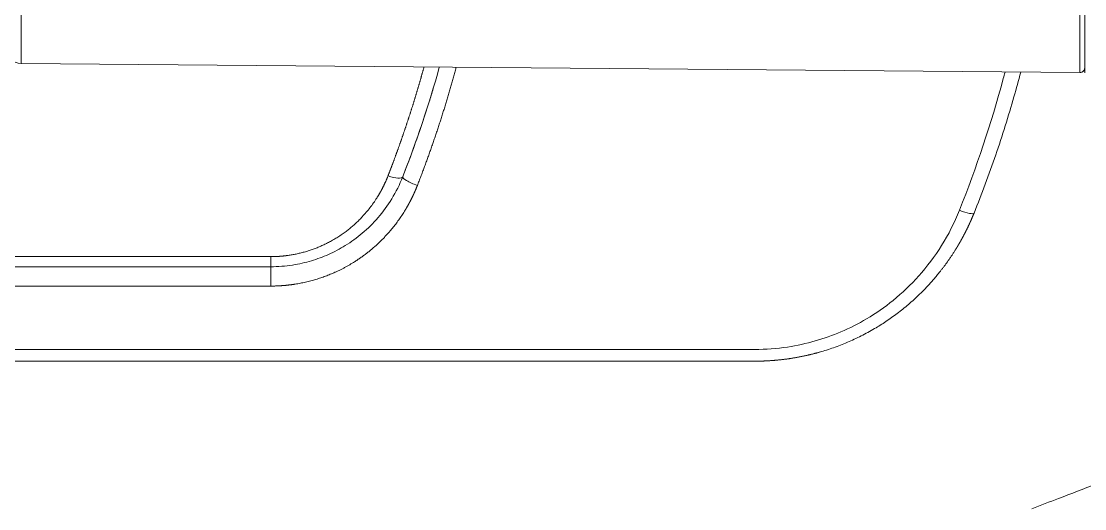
# Model space of a CAD drawing. Header units: millimetres. Extents: x 17284 to 19660, y -6011 to -2651.
# Drawn here: x 17950.9 to 18017.5, y -3464.5 to -3433.9 of the extents above; entities that cross this region are included whole.
import ezdxf

# ---------------------------------------------------------------- set-up
doc = ezdxf.new("R2010")
doc.units = ezdxf.units.MM

msp = doc.modelspace()

# ---------------------------------------------------------------- linework, layer by layer
at = {"linetype": 'Continuous', "lineweight": 13, "extrusion": (-1, -2.22045e-16, 0)}
for p, q in [((17950.893, -3436.55, 0), (17950.893, -3399.858, 0)), ((18017.235, -3399.924, 0), (18017.235, -3437.129, 0)), ((17885.112, -3448.667, 0), (17966.525, -3448.667, 0)), ((17966.525, -3449.299, 0), (17966.525, -3448.667, 0)), ((17966.525, -3450.512, 0), (17966.525, -3449.299, 0)), ((17966.525, -3450.512, 0), (17885.112, -3450.512, 0)), ((17996.859, -3454.488, 0), (17885.112, -3454.488, 0))]:
    msp.add_line(p, q, dxfattribs=at)
at = {"linetype": 'Continuous', "lineweight": 18, "extrusion": (-1, -2.22045e-16, 0)}
for p, q in [((18017.533, -3437.132, 0), (18017.533, -3399.921, 0)), ((18017.237, -3437.129, 0), (17950.893, -3436.55, 0)), ((17966.525, -3449.299, 0), (17885.112, -3449.299, 0)), ((17996.859, -3455.222, 0), (17885.112, -3455.222, 0))]:
    msp.add_line(p, q, dxfattribs=at)
at = {"linetype": 'Continuous', "lineweight": 18}
for centre, radius, start, end in [((17950.902, -3435.563, 0), 0.987, 180, 269.5), ((18017.237, -3436.833, 0), 0.296, 269.5, 359.98791), ((18017.237, -3436.833, 0), 0.296, 270, 0)]:
    msp.add_arc(centre, radius, start, end, dxfattribs=at)
at = {"linetype": 'Continuous', "lineweight": 13}
for centre, major_axis, ratio, start_param, end_param in [((17973.875, -3443.304, 0), (-0.919, 0.361), 0.28071, 1.680684, 3.141593), ((17975.712, -3444.026, 0), (0.919, -0.361), 0.171683, 3.141593, 4.779766), ((18009.681, -3445.57, 0), (0.916, -0.368), 0.181459, 4.785222, 6.283185)]:
    msp.add_ellipse(centre, major_axis=major_axis, ratio=ratio, start_param=start_param, end_param=end_param, dxfattribs=at)
for points, knots in [([(17973.875, -3443.599, 0), (17973.883, -3443.577, 0), (17973.901, -3443.531, 0), (17973.928, -3443.463, 0), (17973.954, -3443.395, 0), (17973.98, -3443.326, 0), (17974.006, -3443.258, 0), (17974.032, -3443.19, 0), (17974.058, -3443.121, 0), (17974.084, -3443.053, 0), (17974.11, -3442.984, 0), (17974.136, -3442.916, 0), (17974.162, -3442.847, 0), (17974.188, -3442.779, 0), (17974.213, -3442.71, 0), (17974.239, -3442.642, 0), (17974.264, -3442.573, 0), (17974.289, -3442.505, 0), (17974.315, -3442.436, 0), (17974.34, -3442.367, 0), (17974.365, -3442.299, 0), (17974.39, -3442.23, 0), (17974.415, -3442.161, 0), (17974.44, -3442.093, 0), (17974.465, -3442.024, 0), (17974.49, -3441.955, 0), (17974.515, -3441.886, 0), (17974.539, -3441.818, 0), (17974.564, -3441.749, 0), (17974.588, -3441.68, 0), (17974.613, -3441.611, 0), (17974.637, -3441.542, 0), (17974.661, -3441.473, 0), (17974.685, -3441.404, 0), (17974.71, -3441.335, 0), (17974.734, -3441.266, 0), (17974.758, -3441.197, 0), (17974.781, -3441.128, 0), (17974.805, -3441.059, 0), (17974.829, -3440.99, 0), (17974.853, -3440.921, 0), (17974.876, -3440.852, 0), (17974.9, -3440.783, 0), (17974.923, -3440.714, 0), (17974.947, -3440.645, 0), (17974.97, -3440.576, 0), (17974.993, -3440.507, 0), (17975.016, -3440.438, 0), (17975.039, -3440.368, 0), (17975.062, -3440.299, 0), (17975.085, -3440.23, 0), (17975.108, -3440.161, 0), (17975.131, -3440.091, 0), (17975.154, -3440.022, 0), (17975.176, -3439.953, 0), (17975.199, -3439.883, 0), (17975.222, -3439.814, 0), (17975.244, -3439.745, 0), (17975.266, -3439.675, 0), (17975.289, -3439.606, 0), (17975.311, -3439.536, 0), (17975.333, -3439.467, 0), (17975.355, -3439.397, 0), (17975.377, -3439.328, 0), (17975.399, -3439.259, 0), (17975.421, -3439.189, 0), (17975.442, -3439.119, 0), (17975.464, -3439.05, 0), (17975.486, -3438.98, 0), (17975.507, -3438.911, 0), (17975.529, -3438.841, 0), (17975.55, -3438.771, 0), (17975.571, -3438.702, 0), (17975.593, -3438.632, 0), (17975.614, -3438.562, 0), (17975.635, -3438.493, 0), (17975.656, -3438.423, 0), (17975.677, -3438.353, 0), (17975.698, -3438.284, 0), (17975.719, -3438.214, 0), (17975.739, -3438.144, 0), (17975.76, -3438.074, 0), (17975.78, -3438.004, 0), (17975.801, -3437.935, 0), (17975.821, -3437.865, 0), (17975.842, -3437.795, 0), (17975.862, -3437.725, 0), (17975.882, -3437.655, 0), (17975.902, -3437.585, 0), (17975.922, -3437.515, 0), (17975.942, -3437.445, 0), (17975.962, -3437.375, 0), (17975.982, -3437.305, 0), (17976.002, -3437.235, 0), (17976.022, -3437.165, 0), (17976.041, -3437.095, 0), (17976.061, -3437.025, 0), (17976.08, -3436.955, 0), (17976.1, -3436.885, 0), (17976.115, -3436.827, 0), (17976.125, -3436.793, 0), (17976.128, -3436.783, 0)], [0, 0, 0, 0, 0.010291, 0.020579, 0.030864, 0.041146, 0.051425, 0.061701, 0.071974, 0.082243, 0.09251, 0.102774, 0.113035, 0.123293, 0.133549, 0.143801, 0.15405, 0.164296, 0.17454, 0.18478, 0.195018, 0.205253, 0.215485, 0.225714, 0.23594, 0.246163, 0.256384, 0.266602, 0.276816, 0.287028, 0.297238, 0.307444, 0.317648, 0.327849, 0.338047, 0.348242, 0.358435, 0.368625, 0.378812, 0.388997, 0.399178, 0.409358, 0.419534, 0.429708, 0.439879, 0.450047, 0.460213, 0.470376, 0.480536, 0.490694, 0.500849, 0.511002, 0.521152, 0.531299, 0.541444, 0.551586, 0.561726, 0.571863, 0.581997, 0.592129, 0.602259, 0.612386, 0.62251, 0.632632, 0.642752, 0.652869, 0.662983, 0.673095, 0.683205, 0.693312, 0.703417, 0.713519, 0.723619, 0.733717, 0.743812, 0.753904, 0.763995, 0.774083, 0.784168, 0.794251, 0.804332, 0.814411, 0.824487, 0.834561, 0.844633, 0.854702, 0.864769, 0.874834, 0.884896, 0.894956, 0.905014, 0.91507, 0.925124, 0.935175, 0.945224, 0.955271, 0.965316, 0.975358, 0.985398, 0.995436, 1, 1, 1, 1]), ([(17978.147, -3436.796, 0), (17978.138, -3436.83, 0), (17978.116, -3436.912, 0), (17978.081, -3437.043, 0), (17978.041, -3437.188, 0), (17978.001, -3437.334, 0), (17977.96, -3437.479, 0), (17977.919, -3437.624, 0), (17977.878, -3437.769, 0), (17977.837, -3437.914, 0), (17977.795, -3438.059, 0), (17977.753, -3438.204, 0), (17977.711, -3438.349, 0), (17977.668, -3438.493, 0), (17977.625, -3438.638, 0), (17977.582, -3438.782, 0), (17977.539, -3438.927, 0), (17977.495, -3439.071, 0), (17977.451, -3439.215, 0), (17977.406, -3439.359, 0), (17977.362, -3439.503, 0), (17977.316, -3439.647, 0), (17977.271, -3439.791, 0), (17977.225, -3439.935, 0), (17977.179, -3440.079, 0), (17977.133, -3440.222, 0), (17977.087, -3440.366, 0), (17977.04, -3440.509, 0), (17976.992, -3440.653, 0), (17976.945, -3440.796, 0), (17976.897, -3440.939, 0), (17976.849, -3441.082, 0), (17976.8, -3441.225, 0), (17976.752, -3441.368, 0), (17976.703, -3441.511, 0), (17976.653, -3441.654, 0), (17976.604, -3441.796, 0), (17976.554, -3441.939, 0), (17976.503, -3442.081, 0), (17976.453, -3442.224, 0), (17976.402, -3442.366, 0), (17976.351, -3442.508, 0), (17976.299, -3442.65, 0), (17976.247, -3442.792, 0), (17976.195, -3442.934, 0), (17976.143, -3443.076, 0), (17976.09, -3443.218, 0), (17976.037, -3443.359, 0), (17975.984, -3443.501, 0), (17975.93, -3443.642, 0), (17975.876, -3443.784, 0), (17975.822, -3443.925, 0), (17975.767, -3444.066, 0), (17975.73, -3444.16, 0), (17975.712, -3444.207, 0)], [0, 0, 0, 0, 0.013414, 0.032672, 0.051932, 0.071194, 0.090459, 0.109726, 0.128995, 0.148267, 0.167542, 0.186819, 0.206099, 0.225382, 0.244668, 0.263957, 0.283249, 0.302545, 0.321843, 0.341145, 0.360451, 0.37976, 0.399073, 0.418389, 0.437709, 0.457033, 0.476361, 0.495693, 0.515029, 0.534369, 0.553714, 0.573062, 0.592416, 0.611773, 0.631136, 0.650503, 0.669875, 0.689251, 0.708633, 0.728019, 0.747411, 0.766808, 0.78621, 0.805617, 0.82503, 0.844448, 0.863872, 0.883301, 0.902736, 0.922177, 0.941624, 0.961076, 0.980535, 1, 1, 1, 1]), ([(18012.538, -3437.095, 0), (18012.503, -3437.23, 0), (18011.718, -3440.184, 0), (18010.753, -3443.078, 0), (18009.681, -3445.763, 0)], [0, 0, 0, 0, 0.04551, 1, 1, 1, 1]), ([(17966.525, -3448.667, 0), (17966.534, -3448.667, 0), (17966.553, -3448.667, 0), (17966.58, -3448.667, 0), (17966.608, -3448.666, 0), (17966.636, -3448.666, 0), (17966.664, -3448.666, 0), (17966.691, -3448.665, 0), (17966.719, -3448.664, 0), (17966.747, -3448.664, 0), (17966.775, -3448.663, 0), (17966.802, -3448.662, 0), (17966.83, -3448.661, 0), (17966.858, -3448.66, 0), (17966.886, -3448.658, 0), (17966.914, -3448.657, 0), (17966.941, -3448.656, 0), (17966.969, -3448.654, 0), (17966.997, -3448.652, 0), (17967.025, -3448.651, 0), (17967.053, -3448.649, 0), (17967.081, -3448.647, 0), (17967.108, -3448.645, 0), (17967.136, -3448.643, 0), (17967.164, -3448.641, 0), (17967.192, -3448.638, 0), (17967.22, -3448.636, 0), (17967.248, -3448.633, 0), (17967.276, -3448.631, 0), (17967.304, -3448.628, 0), (17967.332, -3448.625, 0), (17967.359, -3448.622, 0), (17967.387, -3448.619, 0), (17967.415, -3448.616, 0), (17967.443, -3448.613, 0), (17967.471, -3448.609, 0), (17967.532, -3448.602, 0), (17967.624, -3448.59, 0), (17967.75, -3448.571, 0), (17967.875, -3448.55, 0), (17968, -3448.527, 0), (17968.124, -3448.502, 0), (17968.293, -3448.465, 0), (17968.504, -3448.413, 0), (17968.757, -3448.342, 0), (17969.006, -3448.264, 0), (17969.252, -3448.177, 0), (17969.495, -3448.082, 0), (17969.735, -3447.979, 0), (17969.971, -3447.867, 0), (17970.218, -3447.741, 0), (17970.474, -3447.598, 0), (17970.737, -3447.438, 0), (17970.994, -3447.267, 0), (17971.235, -3447.092, 0), (17971.461, -3446.916, 0), (17971.672, -3446.739, 0), (17971.876, -3446.555, 0), (17972.074, -3446.364, 0), (17972.287, -3446.143, 0), (17972.513, -3445.89, 0), (17972.747, -3445.602, 0), (17972.967, -3445.302, 0), (17973.115, -3445.081, 0), (17973.201, -3444.945, 0), (17973.229, -3444.899, 0), (17973.257, -3444.854, 0), (17973.285, -3444.808, 0), (17973.312, -3444.762, 0), (17973.339, -3444.715, 0), (17973.366, -3444.669, 0), (17973.392, -3444.622, 0), (17973.418, -3444.575, 0), (17973.444, -3444.528, 0), (17973.47, -3444.481, 0), (17973.495, -3444.434, 0), (17973.52, -3444.386, 0), (17973.544, -3444.338, 0), (17973.568, -3444.29, 0), (17973.592, -3444.242, 0), (17973.616, -3444.194, 0), (17973.639, -3444.145, 0), (17973.662, -3444.097, 0), (17973.685, -3444.048, 0), (17973.707, -3443.999, 0), (17973.729, -3443.95, 0), (17973.751, -3443.9, 0), (17973.772, -3443.85, 0), (17973.793, -3443.801, 0), (17973.814, -3443.751, 0), (17973.835, -3443.7, 0), (17973.855, -3443.65, 0), (17973.868, -3443.616, 0), (17973.875, -3443.599, 0)], [0, 0, 0, 0, 0.002862, 0.005726, 0.00859, 0.011454, 0.01432, 0.017186, 0.020054, 0.022922, 0.025791, 0.028661, 0.031533, 0.034405, 0.037279, 0.040153, 0.04303, 0.045907, 0.048785, 0.051666, 0.054547, 0.05743, 0.060314, 0.0632, 0.066087, 0.068977, 0.071867, 0.07476, 0.077654, 0.08055, 0.083448, 0.086347, 0.089249, 0.092152, 0.095057, 0.097965, 0.100874, 0.11393, 0.127013, 0.140126, 0.153274, 0.166461, 0.17969, 0.20693, 0.234101, 0.261236, 0.28837, 0.315534, 0.342763, 0.37009, 0.397546, 0.429893, 0.462265, 0.494713, 0.527288, 0.556463, 0.585613, 0.614772, 0.643977, 0.673261, 0.712829, 0.752473, 0.792273, 0.832311, 0.838063, 0.843816, 0.849568, 0.855321, 0.861075, 0.86683, 0.872585, 0.878343, 0.884101, 0.889862, 0.895625, 0.90139, 0.907158, 0.912929, 0.918703, 0.92448, 0.930261, 0.936046, 0.941834, 0.947628, 0.953425, 0.959228, 0.965035, 0.970848, 0.976667, 0.982491, 0.988321, 0.994157, 1, 1, 1, 1]), ([(17975.712, -3444.207, 0), (17975.708, -3444.217, 0), (17975.701, -3444.235, 0), (17975.69, -3444.263, 0), (17975.679, -3444.291, 0), (17975.668, -3444.318, 0), (17975.657, -3444.346, 0), (17975.646, -3444.373, 0), (17975.634, -3444.401, 0), (17975.623, -3444.428, 0), (17975.611, -3444.456, 0), (17975.6, -3444.483, 0), (17975.588, -3444.51, 0), (17975.576, -3444.538, 0), (17975.564, -3444.565, 0), (17975.553, -3444.592, 0), (17975.541, -3444.619, 0), (17975.528, -3444.647, 0), (17975.516, -3444.674, 0), (17975.504, -3444.701, 0), (17975.492, -3444.728, 0), (17975.479, -3444.755, 0), (17975.467, -3444.782, 0), (17975.454, -3444.809, 0), (17975.442, -3444.836, 0), (17975.429, -3444.863, 0), (17975.416, -3444.889, 0), (17975.403, -3444.916, 0), (17975.39, -3444.943, 0), (17975.377, -3444.97, 0), (17975.364, -3444.996, 0), (17975.351, -3445.023, 0), (17975.338, -3445.049, 0), (17975.324, -3445.076, 0), (17975.311, -3445.102, 0), (17975.298, -3445.129, 0), (17975.284, -3445.155, 0), (17975.27, -3445.182, 0), (17975.257, -3445.208, 0), (17975.243, -3445.234, 0), (17975.229, -3445.261, 0), (17975.215, -3445.287, 0), (17975.201, -3445.313, 0), (17975.187, -3445.339, 0), (17975.172, -3445.365, 0), (17975.158, -3445.391, 0), (17975.144, -3445.417, 0), (17975.129, -3445.443, 0), (17975.115, -3445.469, 0), (17975.1, -3445.495, 0), (17975.085, -3445.521, 0), (17975.071, -3445.547, 0), (17975.056, -3445.573, 0), (17975.041, -3445.599, 0), (17975.026, -3445.624, 0), (17975.011, -3445.65, 0), (17974.995, -3445.676, 0), (17974.98, -3445.701, 0), (17974.965, -3445.727, 0), (17974.898, -3445.837, 0), (17974.777, -3446.029, 0), (17974.595, -3446.299, 0), (17974.405, -3446.562, 0), (17974.206, -3446.818, 0), (17974.018, -3447.045, 0), (17973.844, -3447.243, 0), (17973.686, -3447.415, 0), (17973.524, -3447.582, 0), (17973.359, -3447.745, 0), (17973.191, -3447.905, 0), (17973.019, -3448.059, 0), (17972.843, -3448.21, 0), (17972.664, -3448.357, 0), (17972.482, -3448.499, 0), (17972.296, -3448.637, 0), (17972.106, -3448.771, 0), (17971.913, -3448.901, 0), (17971.729, -3449.019, 0), (17971.555, -3449.125, 0), (17971.391, -3449.221, 0), (17971.226, -3449.313, 0), (17971.059, -3449.402, 0), (17970.89, -3449.488, 0), (17970.718, -3449.571, 0), (17970.507, -3449.668, 0), (17970.255, -3449.777, 0), (17969.959, -3449.892, 0), (17969.66, -3449.999, 0), (17969.352, -3450.097, 0), (17969.034, -3450.187, 0), (17968.709, -3450.268, 0), (17968.381, -3450.337, 0), (17968.142, -3450.378, 0), (17967.993, -3450.401, 0), (17967.934, -3450.41, 0), (17967.875, -3450.418, 0), (17967.817, -3450.426, 0), (17967.758, -3450.434, 0), (17967.699, -3450.441, 0), (17967.641, -3450.448, 0), (17967.582, -3450.455, 0), (17967.523, -3450.461, 0), (17967.465, -3450.467, 0), (17967.406, -3450.472, 0), (17967.347, -3450.477, 0), (17967.288, -3450.482, 0), (17967.23, -3450.486, 0), (17967.171, -3450.49, 0), (17967.112, -3450.494, 0), (17967.054, -3450.498, 0), (17966.995, -3450.501, 0), (17966.936, -3450.503, 0), (17966.877, -3450.506, 0), (17966.819, -3450.507, 0), (17966.76, -3450.509, 0), (17966.701, -3450.51, 0), (17966.642, -3450.511, 0), (17966.584, -3450.512, 0), (17966.544, -3450.512, 0), (17966.525, -3450.512, 0)], [0, 0, 0, 0, 0.002536, 0.00507, 0.007605, 0.010139, 0.012672, 0.015204, 0.017737, 0.020268, 0.0228, 0.025331, 0.027861, 0.030391, 0.032921, 0.035451, 0.03798, 0.040508, 0.043037, 0.045565, 0.048093, 0.050621, 0.053149, 0.055676, 0.058204, 0.060731, 0.063258, 0.065785, 0.068312, 0.070839, 0.073366, 0.075893, 0.07842, 0.080947, 0.083474, 0.086002, 0.088529, 0.091057, 0.093584, 0.096112, 0.09864, 0.101169, 0.103697, 0.106226, 0.108755, 0.111284, 0.113814, 0.116344, 0.118875, 0.121406, 0.123937, 0.126469, 0.129001, 0.131534, 0.134067, 0.136601, 0.139135, 0.14167, 0.144206, 0.146742, 0.174464, 0.202101, 0.229682, 0.257238, 0.284796, 0.30465, 0.324432, 0.344152, 0.36382, 0.383449, 0.403047, 0.422627, 0.442199, 0.461774, 0.481362, 0.500975, 0.520623, 0.540318, 0.556296, 0.572266, 0.588237, 0.604212, 0.620199, 0.636204, 0.652233, 0.678922, 0.705595, 0.732282, 0.75901, 0.78723, 0.815363, 0.843444, 0.871508, 0.876485, 0.881457, 0.886425, 0.891389, 0.89635, 0.901307, 0.906261, 0.911211, 0.916159, 0.921104, 0.926046, 0.930986, 0.935924, 0.94086, 0.945794, 0.950726, 0.955657, 0.960586, 0.965515, 0.970442, 0.975369, 0.980296, 0.985222, 0.990148, 0.995074, 1, 1, 1, 1]), ([(18009.681, -3445.763, 0), (18009.375, -3446.53, 0), (18008.64, -3447.982, 0), (18007.22, -3449.877, 0), (18005.615, -3451.409, 0), (18003.952, -3452.567, 0), (18002.302, -3453.404, 0), (18000.635, -3453.997, 0), (17998.827, -3454.392, 0), (17997.544, -3454.488, 0), (17996.859, -3454.488, 0)], [0, 0, 0, 0, 0.151243, 0.296698, 0.432168, 0.555473, 0.665236, 0.768024, 0.875969, 1, 1, 1, 1])]:
    msp.add_open_spline(points, degree=3, knots=knots, dxfattribs=at)
at = {"linetype": 'Continuous', "lineweight": 18}
msp.add_open_spline([(17977.089, -3436.792, 0), (17976.442, -3439.128, 0), (17975.674, -3441.424, 0), (17974.793, -3443.665, 0)], degree=3, dxfattribs=at)
for points, knots in [([(18013.521, -3437.105, 0), (18013.387, -3437.616, 0), (18013.08, -3438.736, 0), (18012.562, -3440.466, 0), (18011.963, -3442.292, 0), (18011.311, -3444.117, 0), (18010.841, -3445.332, 0), (18010.597, -3445.939, 0)], [0, 0, 0, 0, 0.173894, 0.380421, 0.586947, 0.793474, 1, 1, 1, 1]), ([(17974.793, -3443.665, 0), (17975, -3443.139, 0), (17975.398, -3442.088, 0), (17975.767, -3441.04, 0), (17976.121, -3439.993, 0), (17976.381, -3439.192, 0), (17976.625, -3438.394, 0), (17976.708, -3438.117, 0)], [0, 0, 0, 0, 0.283005, 0.56601, 0.56601, 0.849015, 1, 1, 1, 1]), ([(17974.793, -3443.665, 0), (17974.605, -3444.143, 0), (17974.159, -3445.041, 0), (17973.292, -3446.229, 0), (17972.303, -3447.209, 0), (17971.247, -3447.975, 0), (17970.171, -3448.544, 0), (17969.062, -3448.956, 0), (17967.847, -3449.232, 0), (17966.984, -3449.299, 0), (17966.525, -3449.299, 0)], [0, 0, 0, 0, 0.146481, 0.284388, 0.416589, 0.539866, 0.651856, 0.758747, 0.871378, 1, 1, 1, 1]), ([(18010.597, -3445.939, 0), (18010.593, -3445.95, 0), (18010.584, -3445.972, 0), (18010.57, -3446.006, 0), (18010.556, -3446.039, 0), (18010.543, -3446.072, 0), (18010.529, -3446.104, 0), (18010.516, -3446.137, 0), (18010.502, -3446.169, 0), (18010.489, -3446.201, 0), (18010.475, -3446.233, 0), (18010.462, -3446.264, 0), (18010.448, -3446.295, 0), (18010.435, -3446.326, 0), (18010.422, -3446.356, 0), (18010.408, -3446.387, 0), (18010.395, -3446.417, 0), (18010.382, -3446.447, 0), (18010.369, -3446.476, 0), (18010.355, -3446.505, 0), (18010.342, -3446.534, 0), (18010.329, -3446.563, 0), (18010.316, -3446.592, 0), (18010.303, -3446.62, 0), (18010.29, -3446.648, 0), (18010.277, -3446.676, 0), (18010.264, -3446.703, 0), (18010.252, -3446.731, 0), (18010.239, -3446.758, 0), (18010.226, -3446.784, 0), (18010.213, -3446.811, 0), (18010.201, -3446.837, 0), (18010.188, -3446.863, 0), (18010.176, -3446.889, 0), (18010.163, -3446.914, 0), (18010.151, -3446.94, 0), (18010.139, -3446.965, 0), (18010.126, -3446.989, 0), (18010.114, -3447.014, 0), (18010.102, -3447.038, 0), (18010.09, -3447.062, 0), (18010.078, -3447.086, 0), (18010.066, -3447.109, 0), (18010.054, -3447.133, 0), (18010.043, -3447.156, 0), (18010.031, -3447.179, 0), (18010.019, -3447.201, 0), (18010.008, -3447.223, 0), (18009.996, -3447.246, 0), (18009.985, -3447.267, 0), (18009.974, -3447.289, 0), (18009.962, -3447.31, 0), (18009.951, -3447.331, 0), (18009.94, -3447.352, 0), (18009.929, -3447.373, 0), (18009.918, -3447.393, 0), (18009.908, -3447.414, 0), (18009.897, -3447.433, 0), (18009.886, -3447.453, 0), (18009.876, -3447.473, 0), (18009.865, -3447.492, 0), (18009.855, -3447.511, 0), (18009.845, -3447.53, 0), (18009.835, -3447.548, 0), (18009.824, -3447.566, 0), (18009.814, -3447.584, 0), (18009.805, -3447.602, 0), (18009.795, -3447.62, 0), (18009.785, -3447.637, 0), (18009.776, -3447.654, 0), (18009.766, -3447.671, 0), (18009.757, -3447.688, 0), (18009.747, -3447.704, 0), (18009.738, -3447.721, 0), (18009.729, -3447.737, 0), (18009.72, -3447.752, 0), (18009.711, -3447.768, 0), (18009.703, -3447.783, 0), (18009.694, -3447.798, 0), (18009.685, -3447.813, 0), (18009.677, -3447.828, 0), (18009.669, -3447.842, 0), (18009.66, -3447.856, 0), (18009.652, -3447.87, 0), (18009.644, -3447.884, 0), (18009.636, -3447.897, 0), (18009.629, -3447.911, 0), (18009.621, -3447.924, 0), (18009.613, -3447.937, 0), (18009.606, -3447.949, 0), (18009.599, -3447.962, 0), (18009.591, -3447.974, 0), (18009.584, -3447.986, 0), (18009.577, -3447.997, 0), (18009.57, -3448.009, 0), (18009.564, -3448.02, 0), (18009.557, -3448.031, 0), (18009.551, -3448.042, 0), (18009.544, -3448.053, 0), (18009.538, -3448.063, 0), (18009.532, -3448.073, 0), (18009.526, -3448.083, 0), (18009.52, -3448.093, 0), (18009.514, -3448.102, 0), (18009.508, -3448.112, 0), (18009.503, -3448.121, 0), (18009.497, -3448.13, 0), (18009.492, -3448.138, 0), (18009.487, -3448.147, 0), (18009.482, -3448.155, 0), (18009.477, -3448.163, 0), (18009.472, -3448.171, 0), (18009.468, -3448.178, 0), (18009.463, -3448.186, 0), (18009.459, -3448.193, 0), (18009.454, -3448.2, 0), (18009.45, -3448.206, 0), (18009.446, -3448.213, 0), (18009.442, -3448.219, 0), (18009.439, -3448.225, 0), (18009.435, -3448.231, 0), (18009.431, -3448.237, 0), (18009.428, -3448.242, 0), (18009.425, -3448.247, 0), (18009.422, -3448.252, 0), (18009.419, -3448.257, 0), (18009.416, -3448.262, 0), (18009.413, -3448.266, 0), (18009.411, -3448.27, 0), (18009.408, -3448.274, 0), (18009.406, -3448.278, 0), (18009.404, -3448.281, 0), (18009.401, -3448.285, 0), (18009.366, -3448.341, 0), (18009.297, -3448.449, 0), (18009.194, -3448.606, 0), (18009.091, -3448.76, 0), (18008.987, -3448.91, 0), (18008.884, -3449.056, 0), (18008.78, -3449.198, 0), (18008.677, -3449.337, 0), (18008.574, -3449.471, 0), (18008.471, -3449.602, 0), (18008.369, -3449.73, 0), (18008.268, -3449.854, 0), (18008.167, -3449.974, 0), (18008.068, -3450.091, 0), (18007.969, -3450.204, 0), (18007.684, -3450.524, 0), (18007.204, -3451.023, 0), (18006.504, -3451.662, 0), (18005.796, -3452.232, 0), (18005.086, -3452.736, 0), (18004.332, -3453.208, 0), (18003.528, -3453.646, 0), (18002.669, -3454.045, 0), (18001.801, -3454.383, 0), (18001.193, -3454.577, 0), (18000.854, -3454.673, 0), (18000.785, -3454.692, 0), (18000.715, -3454.711, 0), (18000.646, -3454.729, 0), (18000.577, -3454.748, 0), (18000.507, -3454.765, 0), (18000.438, -3454.783, 0), (18000.368, -3454.8, 0), (18000.299, -3454.817, 0), (18000.229, -3454.833, 0), (18000.159, -3454.849, 0), (18000.089, -3454.865, 0), (18000.02, -3454.881, 0), (17999.95, -3454.896, 0), (17999.88, -3454.91, 0), (17999.81, -3454.925, 0), (17999.74, -3454.939, 0), (17999.67, -3454.953, 0), (17999.6, -3454.966, 0), (17999.53, -3454.979, 0), (17999.46, -3454.992, 0), (17999.39, -3455.004, 0), (17999.319, -3455.016, 0), (17999.249, -3455.028, 0), (17999.179, -3455.039, 0), (17999.109, -3455.05, 0), (17999.038, -3455.061, 0), (17998.968, -3455.071, 0), (17998.898, -3455.081, 0), (17998.828, -3455.09, 0), (17998.757, -3455.1, 0), (17998.687, -3455.109, 0), (17998.617, -3455.117, 0), (17998.546, -3455.125, 0), (17998.476, -3455.133, 0), (17998.405, -3455.141, 0), (17998.335, -3455.148, 0), (17998.265, -3455.155, 0), (17998.194, -3455.161, 0), (17998.124, -3455.168, 0), (17998.054, -3455.174, 0), (17997.983, -3455.179, 0), (17997.913, -3455.184, 0), (17997.842, -3455.189, 0), (17997.772, -3455.194, 0), (17997.702, -3455.198, 0), (17997.631, -3455.202, 0), (17997.561, -3455.205, 0), (17997.491, -3455.208, 0), (17997.421, -3455.211, 0), (17997.35, -3455.214, 0), (17997.28, -3455.216, 0), (17997.21, -3455.218, 0), (17997.14, -3455.219, 0), (17997.069, -3455.22, 0), (17996.999, -3455.221, 0), (17996.929, -3455.222, 0), (17996.882, -3455.222, 0), (17996.859, -3455.222, 0)], [0, 0, 0, 0, 0.002081, 0.004147, 0.006199, 0.008236, 0.01026, 0.012269, 0.014263, 0.016244, 0.01821, 0.020162, 0.0221, 0.024023, 0.025932, 0.027827, 0.029707, 0.031573, 0.033425, 0.035263, 0.037086, 0.038895, 0.040689, 0.04247, 0.044236, 0.045988, 0.047725, 0.049448, 0.051157, 0.052852, 0.054532, 0.056198, 0.05785, 0.059488, 0.061111, 0.06272, 0.064314, 0.065895, 0.067461, 0.069012, 0.07055, 0.072073, 0.073582, 0.075076, 0.076556, 0.078022, 0.079474, 0.080912, 0.082335, 0.083743, 0.085138, 0.086518, 0.087884, 0.089236, 0.090573, 0.091896, 0.093205, 0.094499, 0.095779, 0.097045, 0.098297, 0.099534, 0.100757, 0.101966, 0.10316, 0.10434, 0.105506, 0.106658, 0.107795, 0.108918, 0.110027, 0.111121, 0.112201, 0.113267, 0.114318, 0.115356, 0.116379, 0.117387, 0.118382, 0.119362, 0.120327, 0.121279, 0.122216, 0.123139, 0.124047, 0.124942, 0.125822, 0.126687, 0.127539, 0.128376, 0.129199, 0.130007, 0.130802, 0.131582, 0.132347, 0.133099, 0.133836, 0.134558, 0.135267, 0.135961, 0.136641, 0.137307, 0.137958, 0.138595, 0.139218, 0.139826, 0.14042, 0.141, 0.141566, 0.142117, 0.142654, 0.143177, 0.143685, 0.144179, 0.144659, 0.145125, 0.145576, 0.146013, 0.146436, 0.146844, 0.147238, 0.147618, 0.147983, 0.148335, 0.148671, 0.148994, 0.149302, 0.149596, 0.149876, 0.150142, 0.150393, 0.15063, 0.150852, 0.151061, 0.162019, 0.172797, 0.183393, 0.193808, 0.204041, 0.214092, 0.223962, 0.233651, 0.243158, 0.252484, 0.261628, 0.270591, 0.279372, 0.287972, 0.29639, 0.352604, 0.406575, 0.458308, 0.507804, 0.555068, 0.609813, 0.663494, 0.716121, 0.767701, 0.771762, 0.775821, 0.779878, 0.783933, 0.787986, 0.792037, 0.796085, 0.800132, 0.804177, 0.80822, 0.81226, 0.816299, 0.820336, 0.824371, 0.828403, 0.832434, 0.836463, 0.84049, 0.844514, 0.848537, 0.852558, 0.856577, 0.860594, 0.864609, 0.868622, 0.872633, 0.876642, 0.88065, 0.884655, 0.888659, 0.89266, 0.89666, 0.900657, 0.904653, 0.908647, 0.912639, 0.91663, 0.920618, 0.924604, 0.928589, 0.932572, 0.936553, 0.940532, 0.944509, 0.948484, 0.952458, 0.95643, 0.960399, 0.964368, 0.968334, 0.972298, 0.976261, 0.980222, 0.984181, 0.988139, 0.992094, 0.996048, 1, 1, 1, 1]), ([(18037.376, -3454.926, 0), (18037.376, -3454.924, 0), (18037.362, -3454.93, 0), (18037.218, -3455.025, 0), (18036.885, -3455.229, 0), (18036.178, -3455.635, 0), (18034.982, -3456.226, 0), (18033.535, -3456.932, 0), (18031.996, -3457.556, 0), (18030.33, -3458.234, 0), (18028.471, -3458.976, 0), (18026.384, -3459.798, 0), (18024.294, -3460.611, 0), (18022.571, -3461.275, 0), (18021.168, -3461.813, 0), (18019.832, -3462.325, 0), (18018.059, -3463.003, 0), (18016.126, -3463.742, 0), (18014.778, -3464.26, 0), (18014.221, -3464.475, 0)], [0, 0, 0, 0, 0.01032, 0.036781, 0.065538, 0.13164, 0.210257, 0.286744, 0.352754, 0.411388, 0.483689, 0.563902, 0.642652, 0.713601, 0.751536, 0.794253, 0.857017, 0.940844, 1, 1, 1, 1])]:
    msp.add_open_spline(points, degree=3, knots=knots, dxfattribs=at)

doc.saveas('drawing.dxf')
